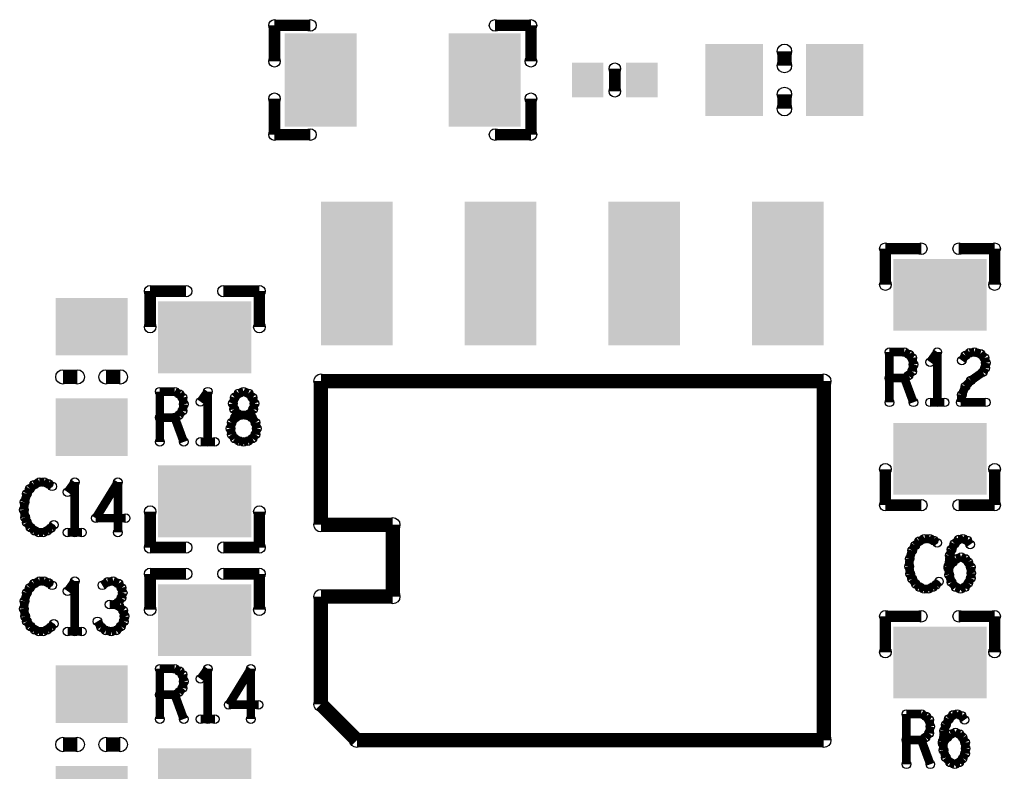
# Model space of a CAD drawing. Extents: x -18 to 115, y -16 to 67.
# Drawn here: x 20.23 to 37.57, y 36.26 to 49.57 of the extents above; entities that cross this region are included whole.
import ezdxf

# ---------------------------------------------------------------- set-up
doc = ezdxf.new("R2010")
doc.units = 0
doc.layers.get('0').update_dxf_attribs({"linetype": 'CONTINUOUS'})
doc.layers.add('PASTETOP_ART', color=5, linetype='CONTINUOUS')
doc.layers.add('SILK_TOP_ART', color=14, linetype='CONTINUOUS')

# ---------------------------------------------------------------- blocks, each defined once
blk = doc.blocks.new('RECTANGLE_7')
blk.add_solid([(0.635, 0.8255), (0.635, -0.8255), (-0.635, 0.8255), (-0.635, -0.8255)])
blk = doc.blocks.new('RECTANGLE_25')
blk.add_solid([(0.8255, 0.635), (0.8255, -0.635), (-0.8255, 0.635), (-0.8255, -0.635)])
blk = doc.blocks.new('RECTANGLE_43')
blk.add_solid([(0.635, 1.27), (0.635, -1.27), (-0.635, 1.27), (-0.635, -1.27)])
blk = doc.blocks.new('RECTANGLE_19')
blk.add_solid([(0.635, 0.508), (0.635, -0.508), (-0.635, 0.508), (-0.635, -0.508)])
blk = doc.blocks.new('RECTANGLE_47')
blk.add_solid([(0.2794, 0.3048), (0.2794, -0.3048), (-0.2794, 0.3048), (-0.2794, -0.3048)])
blk = doc.blocks.new('RECTANGLE_13')
blk.add_solid([(0.508, 0.635), (0.508, -0.635), (-0.508, 0.635), (-0.508, -0.635)])
blk = doc.blocks.new('ROUND_49')
blk.add_circle((0, 0), 0.102)
blk = doc.blocks.new('ROUND_50')
blk.add_circle((0, 0), 0.127)
blk = doc.blocks.new('ROUND_51')
blk.add_circle((0, 0), 0.0762)

msp = doc.modelspace()

# ---------------------------------------------------------------- linework, layer by layer
at = {"layer": 'SILK_TOP_ART'}
for points, const_width in [([(24.733, 48.831), (24.733, 49.466)], 0.2032), ([(24.733, 49.466), (25.368, 49.466)], 0.2032), ([(28.632, 49.466), (29.267, 49.466)], 0.2032), ([(29.267, 49.466), (29.267, 48.831)], 0.2032), ([(33.75, 49.008), (33.75, 48.754)], 0.254), ([(30.75, 48.7), (30.75, 48.3)], 0.2032), ([(24.733, 47.534), (24.733, 48.169)], 0.2032), ([(29.267, 48.169), (29.267, 47.534)], 0.2032), ([(33.75, 48.246), (33.75, 47.992)], 0.254), ([(25.368, 47.534), (24.733, 47.534)], 0.2032), ([(29.267, 47.534), (28.632, 47.534)], 0.2032), ([(35.534, 44.882), (35.534, 45.517)], 0.2032), ([(35.534, 45.517), (36.169, 45.517)], 0.2032), ([(36.831, 45.517), (37.466, 45.517)], 0.2032), ([(37.466, 45.517), (37.466, 44.882)], 0.2032), ([(22.534, 44.132), (22.534, 44.767)], 0.2032), ([(22.534, 44.767), (23.169, 44.767)], 0.2032), ([(23.831, 44.767), (24.466, 44.767)], 0.2032), ([(24.466, 44.767), (24.466, 44.132)], 0.2032), ([(35.6058, 42.8), (35.6058, 43.689)], 0.1524), ([(35.6058, 43.689), (35.8704, 43.689)], 0.1524), ([(35.8704, 43.689), (35.9551, 43.6445)], 0.1524), ([(35.9551, 43.6445), (36.008, 43.5853)], 0.1524), ([(36.4525, 43.689), (36.3255, 43.5112)], 0.1524), ([(36.4525, 42.8), (36.4525, 43.689)], 0.1524), ([(36.8864, 43.5408), (36.9499, 43.6297)], 0.1524), ([(36.9499, 43.6297), (37.024, 43.6742)], 0.1524), ([(37.024, 43.6742), (37.1087, 43.689)], 0.1524), ([(37.1087, 43.689), (37.2145, 43.6594)], 0.1524), ([(37.2145, 43.6594), (37.2886, 43.5853)], 0.1524), ([(36.008, 43.5853), (36.0292, 43.4667)], 0.1524), ([(36.0292, 43.4667), (36.008, 43.3482)], 0.1524), ([(37.2886, 43.5853), (37.3098, 43.4964)], 0.1524), ([(37.3098, 43.4964), (37.2992, 43.4075)], 0.1524), ([(20.992, 43.25), (21.246, 43.25)], 0.254), ([(21.754, 43.25), (22.008, 43.25)], 0.254), ([(36.008, 43.3482), (35.9445, 43.2741)], 0.1524), ([(37.2568, 43.3334), (37.0452, 43.1852)], 0.1524), ([(37.2992, 43.4075), (37.2568, 43.3334)], 0.1524), ([(34.445, 43.175), (25.555, 43.175)], 0.254), ([(25.555, 43.175), (25.555, 40.635)], 0.254), ([(34.445, 36.825), (34.445, 43.175)], 0.254), ([(35.8704, 43.2297), (35.6058, 43.2297)], 0.1524), ([(35.9445, 43.2741), (35.8704, 43.2297)], 0.1524), ([(35.8704, 43.2297), (36.0292, 42.8)], 0.1524), ([(37.0452, 43.1852), (36.9499, 43.0815)], 0.1524), ([(22.7058, 42.1), (22.7058, 42.989)], 0.1524), ([(22.7058, 42.989), (22.9704, 42.989)], 0.1524), ([(22.9704, 42.989), (23.0551, 42.9445)], 0.1524), ([(23.0551, 42.9445), (23.108, 42.8853)], 0.1524), ([(23.5525, 42.989), (23.4255, 42.8112)], 0.1524), ([(23.5525, 42.1), (23.5525, 42.989)], 0.1524), ([(24.0288, 42.8853), (24.1028, 42.9594)], 0.1524), ([(24.1028, 42.9594), (24.1875, 42.989)], 0.1524), ([(24.1875, 42.989), (24.2722, 42.9594)], 0.1524), ([(24.2722, 42.9594), (24.3462, 42.8853)], 0.1524), ([(36.8864, 42.9333), (36.8652, 42.8)], 0.1524), ([(36.9499, 43.0815), (36.8864, 42.9333)], 0.1524), ([(23.108, 42.8853), (23.1292, 42.7667)], 0.1524), ([(23.1292, 42.7667), (23.108, 42.6482)], 0.1524), ([(23.997, 42.7816), (24.0288, 42.8853)], 0.1524), ([(24.0182, 42.6778), (23.997, 42.7816)], 0.1524), ([(24.3462, 42.8853), (24.378, 42.7816)], 0.1524), ([(24.378, 42.7816), (24.3568, 42.6778)], 0.1524), ([(36.3255, 42.8), (36.5795, 42.8)], 0.1524), ([(36.8652, 42.8), (37.3098, 42.8)], 0.1524), ([(23.108, 42.6482), (23.0445, 42.5741)], 0.1524), ([(24.0711, 42.6038), (24.0182, 42.6778)], 0.1524), ([(24.1346, 42.5741), (24.0711, 42.6038)], 0.1524), ([(24.3039, 42.6038), (24.2404, 42.5741)], 0.1524), ([(24.3568, 42.6778), (24.3039, 42.6038)], 0.1524), ([(22.9704, 42.5297), (22.7058, 42.5297)], 0.1524), ([(23.0445, 42.5741), (22.9704, 42.5297)], 0.1524), ([(22.9704, 42.5297), (23.1292, 42.1)], 0.1524), ([(23.9758, 42.4408), (23.9547, 42.3371)], 0.1524), ([(24.0393, 42.5297), (23.9758, 42.4408)], 0.1524), ([(24.1346, 42.5741), (24.0393, 42.5297)], 0.1524), ([(24.2404, 42.5741), (24.1346, 42.5741)], 0.1524), ([(24.2404, 42.5741), (24.1346, 42.5741)], 0.1524), ([(24.3357, 42.5297), (24.2404, 42.5741)], 0.1524), ([(24.3992, 42.4408), (24.3357, 42.5297)], 0.1524), ([(24.4203, 42.3371), (24.3992, 42.4408)], 0.1524), ([(23.9547, 42.3371), (23.9758, 42.2333)], 0.1524), ([(24.3992, 42.2333), (24.4203, 42.3371)], 0.1524), ([(23.4255, 42.1), (23.6795, 42.1)], 0.1524), ([(23.9758, 42.2333), (24.0288, 42.1593)], 0.1524), ([(24.0288, 42.1593), (24.1134, 42.1148)], 0.1524), ([(24.1134, 42.1148), (24.1875, 42.1)], 0.1524), ([(24.1875, 42.1), (24.2616, 42.1148)], 0.1524), ([(24.2616, 42.1148), (24.3462, 42.1593)], 0.1524), ([(24.3462, 42.1593), (24.3992, 42.2333)], 0.1524), ([(35.534, 40.983), (35.534, 41.618)], 0.2032), ([(37.466, 41.618), (37.466, 40.983)], 0.2032), ([(20.5781, 41.389), (20.4828, 41.3445)], 0.1524), ([(20.6628, 41.389), (20.5781, 41.389)], 0.1524), ([(20.7368, 41.3594), (20.6628, 41.389)], 0.1524), ([(21.2025, 41.389), (21.0755, 41.2112)], 0.1524), ([(21.2025, 40.5), (21.2025, 41.389)], 0.1524), ([(21.9645, 41.389), (21.5729, 40.7519)], 0.1524), ([(21.9645, 40.5), (21.9645, 41.389)], 0.1524), ([(20.4088, 41.2705), (20.3558, 41.1816)], 0.1524), ([(20.4828, 41.3445), (20.4088, 41.2705)], 0.1524), ([(20.8003, 41.3149), (20.7368, 41.3594)], 0.1524), ([(20.3135, 41.0334), (20.3029, 40.9)], 0.1524), ([(20.3558, 41.1816), (20.3135, 41.0334)], 0.1524), ([(20.3029, 40.9), (20.3241, 40.7667)], 0.1524), ([(22.534, 40.233), (22.534, 40.868)], 0.2032), ([(24.466, 40.868), (24.466, 40.233)], 0.2032), ([(36.169, 40.983), (35.534, 40.983)], 0.2032), ([(37.466, 40.983), (36.831, 40.983)], 0.2032), ([(20.3241, 40.7667), (20.3558, 40.6778)], 0.1524), ([(20.3558, 40.6778), (20.4193, 40.5889)], 0.1524), ([(21.5729, 40.7519), (22.1021, 40.7519)], 0.1524), ([(25.555, 40.635), (26.825, 40.635)], 0.254), ([(26.825, 40.635), (26.825, 39.365)], 0.254), ([(20.4193, 40.5889), (20.4934, 40.5296)], 0.1524), ([(20.4934, 40.5296), (20.5675, 40.5)], 0.1524), ([(20.6416, 40.5), (20.7157, 40.5296)], 0.1524), ([(20.7157, 40.5296), (20.7792, 40.5741)], 0.1524), ([(20.7792, 40.5741), (20.8321, 40.6333)], 0.1524), ([(20.5675, 40.5), (20.6416, 40.5)], 0.1524), ([(21.0755, 40.5), (21.3295, 40.5)], 0.1524), ([(36.1328, 40.3445), (36.0588, 40.2705)], 0.1524), ([(36.2281, 40.389), (36.1328, 40.3445)], 0.1524), ([(36.3128, 40.389), (36.2281, 40.389)], 0.1524), ([(36.3868, 40.3594), (36.3128, 40.389)], 0.1524), ([(36.4503, 40.3149), (36.3868, 40.3594)], 0.1524), ([(36.7572, 40.3001), (36.8313, 40.3742)], 0.1524), ([(36.8313, 40.3742), (36.9054, 40.389)], 0.1524), ([(36.9054, 40.389), (36.9795, 40.3594)], 0.1524), ([(36.9795, 40.3594), (37.0324, 40.2853)], 0.1524), ([(23.169, 40.233), (22.534, 40.233)], 0.2032), ([(24.466, 40.233), (23.831, 40.233)], 0.2032), ([(36.0058, 40.1816), (35.9635, 40.0334)], 0.1524), ([(36.0588, 40.2705), (36.0058, 40.1816)], 0.1524), ([(36.6726, 40.0926), (36.7043, 40.1964)], 0.1524), ([(36.7043, 40.1964), (36.7572, 40.3001)], 0.1524), ([(35.9635, 40.0334), (35.9529, 39.9)], 0.1524), ([(36.6514, 39.9), (36.6726, 40.0926)], 0.1524), ([(36.7255, 39.9741), (36.789, 40.0334)], 0.1524), ([(36.789, 40.0334), (36.8737, 40.063)], 0.1524), ([(36.8737, 40.063), (36.9478, 40.0334)], 0.1524), ([(36.9478, 40.0334), (37.0007, 39.9741)], 0.1524), ([(35.9529, 39.9), (35.9741, 39.7667)], 0.1524), ([(36.6514, 39.8704), (36.7255, 39.9741)], 0.1524), ([(36.662, 39.7519), (36.6514, 39.9)], 0.1524), ([(37.0007, 39.9741), (37.043, 39.8852)], 0.1524), ([(37.043, 39.8852), (37.0536, 39.7815)], 0.1524), ([(20.5781, 39.639), (20.4828, 39.5945)], 0.1524), ([(20.6628, 39.639), (20.5781, 39.639)], 0.1524), ([(20.7368, 39.6094), (20.6628, 39.639)], 0.1524), ([(21.2025, 39.639), (21.0755, 39.4612)], 0.1524), ([(21.2025, 38.75), (21.2025, 39.639)], 0.1524), ([(21.8798, 39.639), (21.7846, 39.6242)], 0.1524), ([(21.9751, 39.5945), (21.8798, 39.639)], 0.1524), ([(22.534, 39.132), (22.534, 39.767)], 0.2032), ([(22.534, 39.767), (23.169, 39.767)], 0.2032), ([(23.831, 39.767), (24.466, 39.767)], 0.2032), ([(24.466, 39.767), (24.466, 39.132)], 0.2032), ([(35.9741, 39.7667), (36.0058, 39.6778)], 0.1524), ([(36.0058, 39.6778), (36.0693, 39.5889)], 0.1524), ([(36.7043, 39.6185), (36.662, 39.7519)], 0.1524), ([(37.043, 39.6926), (37.0007, 39.6037)], 0.1524), ([(37.0536, 39.7815), (37.043, 39.6926)], 0.1524), ([(20.4088, 39.5205), (20.3558, 39.4316)], 0.1524), ([(20.4828, 39.5945), (20.4088, 39.5205)], 0.1524), ([(20.8003, 39.5649), (20.7368, 39.6094)], 0.1524), ([(21.7846, 39.6242), (21.6893, 39.5649)], 0.1524), ([(22.028, 39.5205), (21.9751, 39.5945)], 0.1524), ([(22.0492, 39.4316), (22.028, 39.5205)], 0.1524), ([(36.0693, 39.5889), (36.1434, 39.5296)], 0.1524), ([(36.1434, 39.5296), (36.2175, 39.5)], 0.1524), ([(36.2175, 39.5), (36.2916, 39.5)], 0.1524), ([(36.2916, 39.5), (36.3657, 39.5296)], 0.1524), ([(36.3657, 39.5296), (36.4292, 39.5741)], 0.1524), ([(36.4292, 39.5741), (36.4821, 39.6333)], 0.1524), ([(36.7784, 39.5296), (36.7043, 39.6185)], 0.1524), ([(36.8631, 39.5), (36.7784, 39.5296)], 0.1524), ([(36.9372, 39.5296), (36.8631, 39.5)], 0.1524), ([(37.0007, 39.6037), (36.9372, 39.5296)], 0.1524), ([(20.3558, 39.4316), (20.3135, 39.2834)], 0.1524), ([(21.9751, 39.2686), (22.028, 39.3426)], 0.1524), ([(22.028, 39.3426), (22.0492, 39.4316)], 0.1524), ([(26.825, 39.365), (25.555, 39.365)], 0.254), ([(25.555, 39.365), (25.555, 37.46)], 0.254), ([(20.3135, 39.2834), (20.3029, 39.15)], 0.1524), ([(20.3029, 39.15), (20.3241, 39.0167)], 0.1524), ([(21.9116, 39.2241), (21.8163, 39.2241)], 0.1524), ([(21.9116, 39.2241), (21.9751, 39.2686)], 0.1524), ([(21.9857, 39.1945), (21.9116, 39.2241)], 0.1524), ([(22.0598, 39.1204), (21.9857, 39.1945)], 0.1524), ([(22.0809, 39.0167), (22.0598, 39.1204)], 0.1524), ([(20.3241, 39.0167), (20.3558, 38.9278)], 0.1524), ([(22.0703, 38.9278), (22.0809, 39.0167)], 0.1524), ([(35.534, 38.382), (35.534, 39.017)], 0.2032), ([(35.534, 39.017), (36.169, 39.017)], 0.2032), ([(36.831, 39.017), (37.466, 39.017)], 0.2032), ([(37.466, 39.017), (37.466, 38.382)], 0.2032), ([(20.3558, 38.9278), (20.4193, 38.8389)], 0.1524), ([(20.4193, 38.8389), (20.4934, 38.7796)], 0.1524), ([(20.4934, 38.7796), (20.5675, 38.75)], 0.1524), ([(20.6416, 38.75), (20.7157, 38.7796)], 0.1524), ([(20.7157, 38.7796), (20.7792, 38.8241)], 0.1524), ([(20.7792, 38.8241), (20.8321, 38.8833)], 0.1524), ([(21.6047, 38.9278), (21.6682, 38.8241)], 0.1524), ([(21.6682, 38.8241), (21.7528, 38.7648)], 0.1524), ([(21.9328, 38.7648), (22.0174, 38.8389)], 0.1524), ([(22.0174, 38.8389), (22.0703, 38.9278)], 0.1524), ([(20.5675, 38.75), (20.6416, 38.75)], 0.1524), ([(21.0755, 38.75), (21.3295, 38.75)], 0.1524), ([(21.7528, 38.7648), (21.8481, 38.75)], 0.1524), ([(21.8481, 38.75), (21.9328, 38.7648)], 0.1524), ([(22.7058, 37.2), (22.7058, 38.089)], 0.1524), ([(22.7058, 38.089), (22.9704, 38.089)], 0.1524), ([(22.9704, 38.089), (23.0551, 38.0445)], 0.1524), ([(23.5525, 38.089), (23.4255, 37.9112)], 0.1524), ([(23.5525, 37.2), (23.5525, 38.089)], 0.1524), ([(24.3145, 38.089), (23.9229, 37.4519)], 0.1524), ([(24.3145, 37.2), (24.3145, 38.089)], 0.1524), ([(23.0551, 38.0445), (23.108, 37.9853)], 0.1524), ([(23.108, 37.9853), (23.1292, 37.8667)], 0.1524), ([(23.108, 37.7482), (23.0445, 37.6741)], 0.1524), ([(23.1292, 37.8667), (23.108, 37.7482)], 0.1524), ([(22.9704, 37.6297), (22.7058, 37.6297)], 0.1524), ([(23.0445, 37.6741), (22.9704, 37.6297)], 0.1524), ([(22.9704, 37.6297), (23.1292, 37.2)], 0.1524), ([(23.9229, 37.4519), (24.4521, 37.4519)], 0.1524), ([(25.555, 37.46), (26.19, 36.825)], 0.254), ([(35.9058, 36.4), (35.9058, 37.289)], 0.1524), ([(35.9058, 37.289), (36.1704, 37.289)], 0.1524), ([(36.1704, 37.289), (36.2551, 37.2445)], 0.1524), ([(36.2551, 37.2445), (36.308, 37.1853)], 0.1524), ([(36.6572, 37.2001), (36.7313, 37.2742)], 0.1524), ([(36.7313, 37.2742), (36.8054, 37.289)], 0.1524), ([(36.8054, 37.289), (36.8795, 37.2594)], 0.1524), ([(36.8795, 37.2594), (36.9324, 37.1853)], 0.1524), ([(23.4255, 37.2), (23.6795, 37.2)], 0.1524), ([(36.308, 37.1853), (36.3292, 37.0667)], 0.1524), ([(36.3292, 37.0667), (36.308, 36.9482)], 0.1524), ([(36.5726, 36.9926), (36.6043, 37.0964)], 0.1524), ([(36.6043, 37.0964), (36.6572, 37.2001)], 0.1524), ([(26.19, 36.825), (34.445, 36.825)], 0.254), ([(36.2445, 36.8741), (36.1704, 36.8297)], 0.1524), ([(36.308, 36.9482), (36.2445, 36.8741)], 0.1524), ([(36.5514, 36.8), (36.5726, 36.9926)], 0.1524), ([(36.5514, 36.7704), (36.6255, 36.8741)], 0.1524), ([(36.6255, 36.8741), (36.689, 36.9334)], 0.1524), ([(36.689, 36.9334), (36.7737, 36.963)], 0.1524), ([(36.7737, 36.963), (36.8478, 36.9334)], 0.1524), ([(36.8478, 36.9334), (36.9007, 36.8741)], 0.1524), ([(36.9007, 36.8741), (36.943, 36.7852)], 0.1524), ([(20.992, 36.75), (21.246, 36.75)], 0.254), ([(21.754, 36.75), (22.008, 36.75)], 0.254), ([(36.1704, 36.8297), (35.9058, 36.8297)], 0.1524), ([(36.1704, 36.8297), (36.3292, 36.4)], 0.1524), ([(36.562, 36.6519), (36.5514, 36.8)], 0.1524), ([(36.943, 36.7852), (36.9536, 36.6815)], 0.1524), ([(36.6043, 36.5185), (36.562, 36.6519)], 0.1524), ([(36.6784, 36.4296), (36.6043, 36.5185)], 0.1524), ([(36.943, 36.5926), (36.9007, 36.5037)], 0.1524), ([(36.9536, 36.6815), (36.943, 36.5926)], 0.1524), ([(36.7631, 36.4), (36.6784, 36.4296)], 0.1524), ([(36.8372, 36.4296), (36.7631, 36.4)], 0.1524), ([(36.9007, 36.5037), (36.8372, 36.4296)], 0.1524)]:
    msp.add_lwpolyline(points, dxfattribs=dict(at, const_width=const_width))

# ---------------------------------------------------------------- block references
at = {"layer": 'PASTETOP_ART'}
for name, p in [('RECTANGLE_7', (25.55, 48.5)), ('RECTANGLE_7', (28.45, 48.5)), ('RECTANGLE_13', (32.861, 48.5)), ('RECTANGLE_13', (34.639, 48.5)), ('RECTANGLE_47', (30.27, 48.5)), ('RECTANGLE_47', (31.23, 48.5)), ('RECTANGLE_43', (26.19, 45.08)), ('RECTANGLE_43', (28.73, 45.08)), ('RECTANGLE_43', (31.27, 45.08)), ('RECTANGLE_43', (33.81, 45.08)), ('RECTANGLE_25', (36.5, 44.7)), ('RECTANGLE_19', (21.5, 44.139)), ('RECTANGLE_25', (23.5, 43.95)), ('RECTANGLE_19', (21.5, 42.361)), ('RECTANGLE_25', (36.5, 41.8)), ('RECTANGLE_25', (23.5, 41.05)), ('RECTANGLE_25', (23.5, 38.95)), ('RECTANGLE_25', (36.5, 38.2)), ('RECTANGLE_19', (21.5, 37.639)), ('RECTANGLE_25', (23.5, 36.05)), ('RECTANGLE_19', (21.5, 35.861))]:
    msp.add_blockref(name, p, dxfattribs=at)
at = {"layer": 'SILK_TOP_ART'}
for name, p in [('ROUND_49', (24.733, 49.466)), ('ROUND_49', (25.368, 49.466)), ('ROUND_49', (28.632, 49.466)), ('ROUND_49', (29.267, 49.466)), ('ROUND_50', (33.75, 49.008)), ('ROUND_49', (24.733, 48.831)), ('ROUND_49', (29.267, 48.831)), ('ROUND_49', (30.75, 48.7)), ('ROUND_50', (33.75, 48.754)), ('ROUND_49', (30.75, 48.3)), ('ROUND_49', (24.733, 48.169)), ('ROUND_49', (29.267, 48.169)), ('ROUND_50', (33.75, 48.246)), ('ROUND_50', (33.75, 47.992)), ('ROUND_49', (24.733, 47.534)), ('ROUND_49', (25.368, 47.534)), ('ROUND_49', (28.632, 47.534)), ('ROUND_49', (29.267, 47.534)), ('ROUND_49', (35.534, 45.517)), ('ROUND_49', (36.169, 45.517)), ('ROUND_49', (36.831, 45.517)), ('ROUND_49', (37.466, 45.517)), ('ROUND_49', (35.534, 44.882)), ('ROUND_49', (37.466, 44.882)), ('ROUND_49', (22.534, 44.767)), ('ROUND_49', (23.169, 44.767)), ('ROUND_49', (23.831, 44.767)), ('ROUND_49', (24.466, 44.767)), ('ROUND_49', (22.534, 44.132)), ('ROUND_49', (24.466, 44.132)), ('ROUND_51', (35.6058, 43.689)), ('ROUND_51', (35.8704, 43.689)), ('ROUND_51', (35.9551, 43.6445)), ('ROUND_51', (36.4525, 43.689)), ('ROUND_51', (36.9499, 43.6297)), ('ROUND_51', (37.024, 43.6742)), ('ROUND_51', (37.1087, 43.689)), ('ROUND_51', (37.2145, 43.6594)), ('ROUND_51', (36.008, 43.5853)), ('ROUND_51', (36.0292, 43.4667)), ('ROUND_51', (36.3255, 43.5112)), ('ROUND_51', (36.8864, 43.5408)), ('ROUND_51', (37.2886, 43.5853)), ('ROUND_51', (37.3098, 43.4964)), ('ROUND_50', (20.992, 43.25)), ('ROUND_50', (21.246, 43.25)), ('ROUND_50', (21.754, 43.25)), ('ROUND_50', (22.008, 43.25)), ('ROUND_51', (36.008, 43.3482)), ('ROUND_51', (37.2568, 43.3334)), ('ROUND_51', (37.2992, 43.4075)), ('ROUND_50', (25.555, 43.175)), ('ROUND_50', (34.445, 43.175)), ('ROUND_51', (35.6058, 43.2297)), ('ROUND_51', (35.8704, 43.2297)), ('ROUND_51', (35.8704, 43.2297)), ('ROUND_51', (35.9445, 43.2741)), ('ROUND_51', (37.0452, 43.1852)), ('ROUND_51', (22.7058, 42.989)), ('ROUND_51', (22.9704, 42.989)), ('ROUND_51', (23.0551, 42.9445)), ('ROUND_51', (23.5525, 42.989)), ('ROUND_51', (24.1028, 42.9594)), ('ROUND_51', (24.1875, 42.989)), ('ROUND_51', (24.2722, 42.9594)), ('ROUND_51', (36.8864, 42.9333)), ('ROUND_51', (36.9499, 43.0815)), ('ROUND_51', (23.108, 42.8853)), ('ROUND_51', (23.1292, 42.7667)), ('ROUND_51', (23.4255, 42.8112)), ('ROUND_51', (23.997, 42.7816)), ('ROUND_51', (24.0288, 42.8853)), ('ROUND_51', (24.3462, 42.8853)), ('ROUND_51', (24.378, 42.7816)), ('ROUND_51', (35.6058, 42.8)), ('ROUND_51', (36.0292, 42.8)), ('ROUND_51', (36.3255, 42.8)), ('ROUND_51', (36.4525, 42.8)), ('ROUND_51', (36.5795, 42.8)), ('ROUND_51', (36.8652, 42.8)), ('ROUND_51', (37.3098, 42.8)), ('ROUND_51', (23.108, 42.6482)), ('ROUND_51', (24.0182, 42.6778)), ('ROUND_51', (24.0711, 42.6038)), ('ROUND_51', (24.3039, 42.6038)), ('ROUND_51', (24.3568, 42.6778)), ('ROUND_51', (22.7058, 42.5297)), ('ROUND_51', (22.9704, 42.5297)), ('ROUND_51', (22.9704, 42.5297)), ('ROUND_51', (23.0445, 42.5741)), ('ROUND_51', (23.9758, 42.4408)), ('ROUND_51', (24.0393, 42.5297)), ('ROUND_51', (24.1346, 42.5741)), ('ROUND_51', (24.1346, 42.5741)), ('ROUND_51', (24.2404, 42.5741)), ('ROUND_51', (24.2404, 42.5741)), ('ROUND_51', (24.3357, 42.5297)), ('ROUND_51', (24.3992, 42.4408)), ('ROUND_51', (23.9547, 42.3371)), ('ROUND_51', (24.4203, 42.3371)), ('ROUND_51', (22.7058, 42.1)), ('ROUND_51', (23.1292, 42.1)), ('ROUND_51', (23.4255, 42.1)), ('ROUND_51', (23.5525, 42.1)), ('ROUND_51', (23.6795, 42.1)), ('ROUND_51', (23.9758, 42.2333)), ('ROUND_51', (24.0288, 42.1593)), ('ROUND_51', (24.1134, 42.1148)), ('ROUND_51', (24.1875, 42.1)), ('ROUND_51', (24.1875, 42.1)), ('ROUND_51', (24.2616, 42.1148)), ('ROUND_51', (24.3462, 42.1593)), ('ROUND_51', (24.3992, 42.2333)), ('ROUND_49', (35.534, 41.618)), ('ROUND_49', (37.466, 41.618)), ('ROUND_51', (20.5781, 41.389)), ('ROUND_51', (20.6628, 41.389)), ('ROUND_51', (21.2025, 41.389)), ('ROUND_51', (21.9645, 41.389)), ('ROUND_51', (20.4088, 41.2705)), ('ROUND_51', (20.4828, 41.3445)), ('ROUND_51', (20.7368, 41.3594)), ('ROUND_51', (20.8003, 41.3149)), ('ROUND_51', (21.0755, 41.2112)), ('ROUND_51', (20.3135, 41.0334)), ('ROUND_51', (20.3558, 41.1816)), ('ROUND_51', (20.3029, 40.9)), ('ROUND_49', (22.534, 40.868)), ('ROUND_49', (24.466, 40.868)), ('ROUND_49', (35.534, 40.983)), ('ROUND_49', (36.169, 40.983)), ('ROUND_49', (36.831, 40.983)), ('ROUND_49', (37.466, 40.983)), ('ROUND_51', (20.3241, 40.7667)), ('ROUND_51', (20.3558, 40.6778)), ('ROUND_51', (21.5729, 40.7519)), ('ROUND_51', (22.1021, 40.7519)), ('ROUND_50', (25.555, 40.635)), ('ROUND_50', (26.825, 40.635)), ('ROUND_51', (20.4193, 40.5889)), ('ROUND_51', (20.4934, 40.5296)), ('ROUND_51', (20.7157, 40.5296)), ('ROUND_51', (20.7792, 40.5741)), ('ROUND_51', (20.8321, 40.6333)), ('ROUND_51', (20.5675, 40.5)), ('ROUND_51', (20.6416, 40.5)), ('ROUND_51', (21.0755, 40.5)), ('ROUND_51', (21.2025, 40.5)), ('ROUND_51', (21.3295, 40.5)), ('ROUND_51', (21.9645, 40.5)), ('ROUND_51', (36.1328, 40.3445)), ('ROUND_51', (36.2281, 40.389)), ('ROUND_51', (36.3128, 40.389)), ('ROUND_51', (36.3868, 40.3594)), ('ROUND_51', (36.8313, 40.3742)), ('ROUND_51', (36.9054, 40.389)), ('ROUND_51', (36.9795, 40.3594)), ('ROUND_49', (22.534, 40.233)), ('ROUND_49', (23.169, 40.233)), ('ROUND_49', (23.831, 40.233)), ('ROUND_49', (24.466, 40.233)), ('ROUND_51', (36.0058, 40.1816)), ('ROUND_51', (36.0588, 40.2705)), ('ROUND_51', (36.4503, 40.3149)), ('ROUND_51', (36.7043, 40.1964)), ('ROUND_51', (36.7572, 40.3001)), ('ROUND_51', (37.0324, 40.2853)), ('ROUND_51', (35.9635, 40.0334)), ('ROUND_51', (36.6726, 40.0926)), ('ROUND_51', (36.789, 40.0334)), ('ROUND_51', (36.8737, 40.063)), ('ROUND_51', (36.9478, 40.0334)), ('ROUND_51', (35.9529, 39.9)), ('ROUND_51', (36.6514, 39.9)), ('ROUND_51', (36.6514, 39.8704)), ('ROUND_51', (36.7255, 39.9741)), ('ROUND_51', (37.0007, 39.9741)), ('ROUND_51', (37.043, 39.8852)), ('ROUND_51', (20.5781, 39.639)), ('ROUND_51', (20.6628, 39.639)), ('ROUND_51', (21.2025, 39.639)), ('ROUND_51', (21.8798, 39.639)), ('ROUND_49', (22.534, 39.767)), ('ROUND_49', (23.169, 39.767)), ('ROUND_49', (23.831, 39.767)), ('ROUND_49', (24.466, 39.767)), ('ROUND_51', (35.9741, 39.7667)), ('ROUND_51', (36.0058, 39.6778)), ('ROUND_51', (36.662, 39.7519)), ('ROUND_51', (37.043, 39.6926)), ('ROUND_51', (37.0536, 39.7815)), ('ROUND_51', (20.4088, 39.5205)), ('ROUND_51', (20.4828, 39.5945)), ('ROUND_51', (20.7368, 39.6094)), ('ROUND_51', (20.8003, 39.5649)), ('ROUND_51', (21.0755, 39.4612)), ('ROUND_51', (21.6893, 39.5649)), ('ROUND_51', (21.7846, 39.6242)), ('ROUND_51', (21.9751, 39.5945)), ('ROUND_51', (22.028, 39.5205)), ('ROUND_51', (36.0693, 39.5889)), ('ROUND_51', (36.1434, 39.5296)), ('ROUND_51', (36.2175, 39.5)), ('ROUND_51', (36.2916, 39.5)), ('ROUND_51', (36.3657, 39.5296)), ('ROUND_51', (36.4292, 39.5741)), ('ROUND_51', (36.4821, 39.6333)), ('ROUND_51', (36.7043, 39.6185)), ('ROUND_51', (36.7784, 39.5296)), ('ROUND_51', (36.8631, 39.5)), ('ROUND_51', (36.9372, 39.5296)), ('ROUND_51', (37.0007, 39.6037)), ('ROUND_51', (20.3558, 39.4316)), ('ROUND_51', (22.028, 39.3426)), ('ROUND_51', (22.0492, 39.4316)), ('ROUND_50', (25.555, 39.365)), ('ROUND_50', (26.825, 39.365)), ('ROUND_51', (20.3029, 39.15)), ('ROUND_51', (20.3135, 39.2834)), ('ROUND_51', (21.8163, 39.2241)), ('ROUND_51', (21.9116, 39.2241)), ('ROUND_51', (21.9116, 39.2241)), ('ROUND_51', (21.9751, 39.2686)), ('ROUND_51', (21.9857, 39.1945)), ('ROUND_51', (22.0598, 39.1204)), ('ROUND_49', (22.534, 39.132)), ('ROUND_49', (24.466, 39.132)), ('ROUND_51', (20.3241, 39.0167)), ('ROUND_51', (22.0809, 39.0167)), ('ROUND_49', (35.534, 39.017)), ('ROUND_49', (36.169, 39.017)), ('ROUND_49', (36.831, 39.017)), ('ROUND_49', (37.466, 39.017)), ('ROUND_51', (20.3558, 38.9278)), ('ROUND_51', (20.4193, 38.8389)), ('ROUND_51', (20.4934, 38.7796)), ('ROUND_51', (20.7157, 38.7796)), ('ROUND_51', (20.7792, 38.8241)), ('ROUND_51', (20.8321, 38.8833)), ('ROUND_51', (21.6047, 38.9278)), ('ROUND_51', (21.6682, 38.8241)), ('ROUND_51', (22.0174, 38.8389)), ('ROUND_51', (22.0703, 38.9278)), ('ROUND_51', (20.5675, 38.75)), ('ROUND_51', (20.6416, 38.75)), ('ROUND_51', (21.0755, 38.75)), ('ROUND_51', (21.2025, 38.75)), ('ROUND_51', (21.3295, 38.75)), ('ROUND_51', (21.7528, 38.7648)), ('ROUND_51', (21.8481, 38.75)), ('ROUND_51', (21.9328, 38.7648)), ('ROUND_49', (35.534, 38.382)), ('ROUND_49', (37.466, 38.382)), ('ROUND_51', (22.7058, 38.089)), ('ROUND_51', (22.9704, 38.089)), ('ROUND_51', (23.5525, 38.089)), ('ROUND_51', (24.3145, 38.089)), ('ROUND_51', (23.0551, 38.0445)), ('ROUND_51', (23.108, 37.9853)), ('ROUND_51', (23.4255, 37.9112)), ('ROUND_51', (23.108, 37.7482)), ('ROUND_51', (23.1292, 37.8667)), ('ROUND_51', (22.7058, 37.6297)), ('ROUND_51', (22.9704, 37.6297)), ('ROUND_51', (22.9704, 37.6297)), ('ROUND_51', (23.0445, 37.6741)), ('ROUND_51', (23.9229, 37.4519)), ('ROUND_51', (24.4521, 37.4519)), ('ROUND_50', (25.555, 37.46)), ('ROUND_51', (35.9058, 37.289)), ('ROUND_51', (36.1704, 37.289)), ('ROUND_51', (36.2551, 37.2445)), ('ROUND_51', (36.7313, 37.2742)), ('ROUND_51', (36.8054, 37.289)), ('ROUND_51', (36.8795, 37.2594)), ('ROUND_51', (22.7058, 37.2)), ('ROUND_51', (23.1292, 37.2)), ('ROUND_51', (23.4255, 37.2)), ('ROUND_51', (23.5525, 37.2)), ('ROUND_51', (23.6795, 37.2)), ('ROUND_51', (24.3145, 37.2)), ('ROUND_51', (36.308, 37.1853)), ('ROUND_51', (36.3292, 37.0667)), ('ROUND_51', (36.6043, 37.0964)), ('ROUND_51', (36.6572, 37.2001)), ('ROUND_51', (36.9324, 37.1853)), ('ROUND_50', (26.19, 36.825)), ('ROUND_50', (26.19, 36.825)), ('ROUND_50', (34.445, 36.825)), ('ROUND_51', (36.2445, 36.8741)), ('ROUND_51', (36.308, 36.9482)), ('ROUND_51', (36.5726, 36.9926)), ('ROUND_51', (36.6255, 36.8741)), ('ROUND_51', (36.689, 36.9334)), ('ROUND_51', (36.7737, 36.963)), ('ROUND_51', (36.8478, 36.9334)), ('ROUND_51', (36.9007, 36.8741)), ('ROUND_50', (20.992, 36.75)), ('ROUND_50', (21.246, 36.75)), ('ROUND_50', (21.754, 36.75)), ('ROUND_50', (22.008, 36.75)), ('ROUND_51', (35.9058, 36.8297)), ('ROUND_51', (36.1704, 36.8297)), ('ROUND_51', (36.1704, 36.8297)), ('ROUND_51', (36.5514, 36.8)), ('ROUND_51', (36.5514, 36.7704)), ('ROUND_51', (36.943, 36.7852)), ('ROUND_51', (36.562, 36.6519)), ('ROUND_51', (36.6043, 36.5185)), ('ROUND_51', (36.943, 36.5926)), ('ROUND_51', (36.9536, 36.6815)), ('ROUND_51', (35.9058, 36.4)), ('ROUND_51', (36.3292, 36.4)), ('ROUND_51', (36.6784, 36.4296)), ('ROUND_51', (36.7631, 36.4)), ('ROUND_51', (36.8372, 36.4296)), ('ROUND_51', (36.9007, 36.5037))]:
    msp.add_blockref(name, p, dxfattribs=at)

doc.saveas('drawing.dxf')
